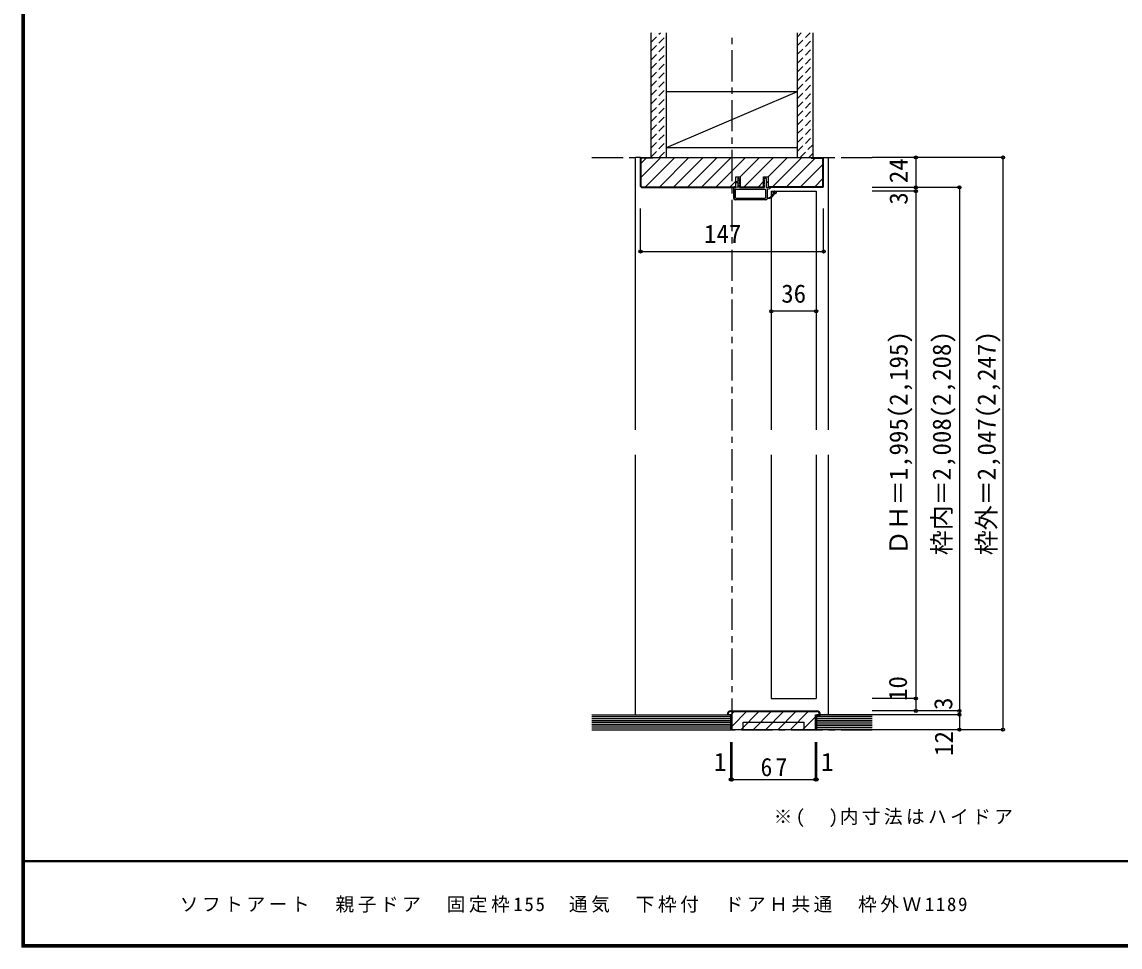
# Model space of a CAD drawing. Units: millimetres at full size, sheet at 1:5. Extents: x -973 to 977, y -718 to 696.
# Drawn here: x -973 to -92, y -701 to 41 of the extents above; entities that cross this region are included whole.
import ezdxf
from ezdxf.enums import TextEntityAlignment as Align

# ---------------------------------------------------------------- set-up
doc = ezdxf.new("R2010")
doc.units = ezdxf.units.MM
doc.header["$LTSCALE"] = 5
doc.header["$PDMODE"] = 32
doc.header["$PDSIZE"] = 2.5
doc.linetypes.add('CHAIN1', pattern=[8, 5, -1, 1, -1])
doc.linetypes.add('DASHED1', pattern=[1.8, 1.2, -0.6])
for name, color, linetype in [('0-0_補助線', 7, 'Continuous'), ('0-1_通り芯', 4, 'CHAIN1'), ('0-3_仕上げ', 7, 'Continuous'), ('0-4_枠', 3, 'Continuous'), ('0-6_扉', 6, 'Continuous'), ('0-A_文字', 7, 'Continuous'), ('0-B_寸法', 7, 'Continuous'), ('0-C_ハッチ', 4, 'DASHED1'), ('F-1_枠', 6, 'Continuous'), ('F-A_文字', 7, 'Continuous')]:
    doc.layers.add(name, color=color, linetype=linetype)
doc.styles.add('ＭＳ ゴシック', font='')
doc.styles.get('ＭＳ ゴシック').set_extended_font_data('MS Gothic')

# ---------------------------------------------------------------- blocks, each defined once
blk = doc.blocks.new('2')
at = {"layer": '0-0_補助線'}
for p, q in [((-9.846, -9.622), (-9.846, 15.078)), ((-8.846, 16.078), (0.354, 16.078)), ((-8.846, 15.878), (0.637, 15.878)), ((-8.446, 14.378), (-8.446, -8.922)), ((-8.146, 14.678), (-1.546, 14.678)), ((-1.246, 14.378), (-1.246, -8.922)), ((0.154, 11.653), (2.154, 11.653)), ((0.154, 11.653), (0.154, -8.497)), ((2.154, 10.953), (2.154, 11.653)), ((3.154, 11.653), (2.512, 10.83)), ((3.154, 11.653), (6.154, 11.653)), ((4.154, 13.753), (4.154, 13.053)), ((5.154, 13.053), (4.512, 13.876)), ((7.154, 13.053), (5.154, 13.053)), ((6.154, 10.953), (6.154, 11.653)), ((7.558, 12.258), (6.516, 10.835)), ((0.154, -8.497), (2.154, -8.497)), ((2.154, -7.797), (2.154, -8.497)), ((3.154, -8.497), (2.512, -7.674)), ((3.154, -8.497), (6.154, -8.497)), ((6.154, -7.797), (6.154, -8.497)), ((7.558, -9.101), (6.516, -7.679)), ((-1.48, -10.622), (-8.846, -10.622)), ((-1.546, -9.222), (-8.146, -9.222)), ((-1.189, -10.85), (-0.732, -12.694)), ((0.354, -12.922), (-0.441, -12.922)), ((4.154, -9.897), (0.154, -9.897)), ((0.154, -9.897), (0.154, -10.622)), ((0.154, -10.622), (0.645, -12.548)), ((4.154, -10.597), (4.154, -9.897)), ((5.154, -9.897), (4.512, -10.72)), ((7.154, -9.897), (5.154, -9.897))]:
    blk.add_line(p, q, dxfattribs=at)
for points in [[(-9.646, 15.078), (-9.646, -9.622), (-9.846, -9.622)], [(4.154, 13.053), (0.154, 13.053), (0.649, 15.723)]]:
    blk.add_lwpolyline(points, dxfattribs=at)
for centre, radius, start, end in [((-8.846, 15.078), 1, 90, 180), ((-8.846, 15.078), 0.8, 90, 180), ((-8.146, 14.378), 0.3, 90, 180), ((-1.546, 14.378), 0.3, 0, 90), ((0.354, 15.778), 0.3, 349.49875, 90), ((2.354, 10.953), 0.2, 180, 322.03043), ((4.354, 13.753), 0.2, 37.96957, 180), ((6.354, 10.953), 0.2, 180, 323.78053), ((7.154, 12.553), 0.5, 323.78053, 90), ((2.354, -7.797), 0.2, 37.96957, 180), ((6.354, -7.797), 0.2, 36.21947, 180), ((-8.846, -9.622), 1, 180, 270), ((-2.846, -10.72), 6, 179.06153, 259.29815), ((-8.146, -8.922), 0.3, 180, 270), ((-2.846, -10.72), 5.3, 178.93757, 259.29815), ((-3.896, -16.272), 0.35, 259.29815, 79.29815), ((-1.546, -8.922), 0.3, 270, 0), ((-1.48, -10.922), 0.3, 13.9282, 90), ((-0.441, -12.622), 0.3, 193.9282, 270), ((0.354, -12.622), 0.3, 270, 14.29438), ((4.354, -10.597), 0.2, 180, 322.03043), ((7.154, -9.397), 0.5, 270, 36.21947)]:
    blk.add_arc(centre, radius, start, end, dxfattribs=at)
blk.add_point((-3.896, -16.622), dxfattribs=at)

msp = doc.modelspace()

# ---------------------------------------------------------------- linework, layer by layer
at = {"layer": '0-1_通り芯'}
for p, q in [((-403.347, -526.5), (-403.347, 32.5)), ((-515.847, -67.5), (-290.847, -67.5)), ((-515.847, -526.5), (-288.49, -526.5))]:
    msp.add_line(p, q, dxfattribs=at)
at = {"layer": '0-3_仕上げ', "color": 2}
for p, q in [((-468.347, -67.5), (-468.347, 32.5)), ((-455.847, -67.5), (-455.847, 32.5)), ((-350.847, -67.5), (-350.847, 32.5)), ((-338.347, -67.5), (-338.347, 32.5)), ((-515.847, -514.5), (-404.347, -514.5)), ((-404.347, -526.5), (-404.347, -514.5)), ((-335.347, -526.5), (-335.347, -514.5)), ((-290.847, -514.5), (-335.347, -514.5)), ((-515.847, -526.5), (-404.347, -526.5)), ((-290.847, -526.5), (-335.347, -526.5))]:
    msp.add_line(p, q, dxfattribs=at)
at = {"layer": '0-3_仕上げ'}
for p, q in [((-455.847, -59.5), (-350.847, -14.5)), ((-515.847, -516), (-404.347, -516)), ((-515.847, -517.5), (-404.347, -517.5)), ((-515.847, -519), (-404.347, -519)), ((-290.847, -516), (-335.347, -516)), ((-290.847, -517.5), (-335.347, -517.5)), ((-290.847, -519), (-335.347, -519)), ((-515.847, -520.5), (-404.347, -520.5)), ((-515.847, -522), (-404.347, -522)), ((-515.847, -523.5), (-404.347, -523.5)), ((-515.847, -525), (-404.347, -525)), ((-290.847, -520.5), (-335.347, -520.5)), ((-290.847, -522), (-335.347, -522)), ((-290.847, -523.5), (-335.347, -523.5)), ((-290.847, -525), (-335.347, -525))]:
    msp.add_line(p, q, dxfattribs=at)
at = {"layer": '0-3_仕上げ', "color": 3}
for p, q in [((-455.847, -14.5), (-350.847, -14.5)), ((-455.847, -59.5), (-350.847, -59.5))]:
    msp.add_line(p, q, dxfattribs=at)
at = {"layer": '0-4_枠', "color": 4}
for p, q in [((-476.847, -67.5), (-480.847, -67.5)), ((-480.847, -286), (-480.847, -67.5)), ((-329.847, -67.5), (-325.847, -67.5)), ((-325.847, -286), (-325.847, -67.5)), ((-480.847, -514.5), (-480.847, -306)), ((-325.847, -514.5), (-325.847, -306))]:
    msp.add_line(p, q, dxfattribs=at)
at = {"layer": '0-4_枠'}
for p, q in [((-476.847, -67.5), (-329.847, -67.5)), ((-476.347, -90.586), (-476.347, -68)), ((-466.847, -68), (-476.347, -68)), ((-466.847, -67.5), (-466.847, -68)), ((-339.847, -68), (-339.847, -67.5)), ((-339.847, -68), (-330.347, -68)), ((-330.347, -90.586), (-330.347, -68)), ((-400.347, -83), (-396.647, -83)), ((-400.347, -91.5), (-400.347, -83)), ((-396.647, -91.5), (-396.647, -83)), ((-378.047, -91.5), (-378.047, -83)), ((-475.933, -91), (-476.347, -90.586)), ((-476.14, -91.5), (-400.347, -91.5)), ((-475.933, -91), (-400.347, -91)), ((-396.647, -91), (-378.047, -91)), ((-396.647, -91.5), (-378.047, -91.5)), ((-330.761, -91), (-374.347, -91)), ((-330.554, -91.5), (-374.347, -91.5)), ((-330.761, -91), (-330.347, -90.586)), ((-403.347, -514.5), (-407.347, -514.5)), ((-404.347, -511.5), (-335.347, -511.5)), ((-404.347, -512), (-335.347, -512)), ((-403.347, -526.5), (-403.347, -514.5)), ((-336.347, -526.5), (-403.347, -526.5)), ((-345.347, -526.5), (-345.347, -520.5))]:
    msp.add_line(p, q, dxfattribs=at)
for points in [[(-476.14, -91.5), (-476.847, -90.793), (-476.847, -67.5)], [(-330.554, -91.5), (-329.847, -90.793), (-329.847, -67.5)], [(-378.047, -83), (-374.347, -83), (-374.347, -91.5)], [(-336.347, -526.5), (-336.347, -514.5), (-332.347, -514.5)], [(-394.347, -526.5), (-394.347, -520.5), (-345.347, -520.5)]]:
    msp.add_lwpolyline(points, dxfattribs=at)
for centre, radius, start, end in [((-404.347, -514.5), 3, 90, 180), ((-404.347, -514.5), 2.5, 90, 180), ((-335.347, -514.5), 3, 0, 90), ((-335.347, -514.5), 2.5, 0, 90)]:
    msp.add_arc(centre, radius, start, end, dxfattribs=at)
at = {"layer": '0-6_扉'}
for p, q in [((-371.847, -94.5), (-335.847, -94.5)), ((-371.847, -94.5), (-371.847, -286)), ((-335.847, -94.5), (-335.847, -286)), ((-371.847, -306), (-371.847, -501.5)), ((-335.847, -306), (-335.847, -501.5)), ((-371.847, -501.5), (-335.847, -501.5))]:
    msp.add_line(p, q, dxfattribs=at)
at = {"layer": '0-B_寸法', "color": 4}
for p, q in [((-185.847, -67.5), (-290.847, -67.5)), ((-255.847, -67.5), (-255.847, -511.5)), ((-185.847, -67.5), (-185.847, -526.5)), ((-220.847, -91.5), (-290.847, -91.5)), ((-255.847, -94.5), (-290.847, -94.5)), ((-220.847, -91.5), (-220.847, -526.5)), ((-476.847, -142.922), (-476.847, -108.4)), ((-329.847, -142.922), (-329.847, -108.4)), ((-476.847, -142.922), (-329.847, -142.922)), ((-335.847, -190.882), (-371.847, -190.882)), ((-255.847, -501.5), (-290.847, -501.5)), ((-220.847, -511.5), (-290.847, -511.5)), ((-220.847, -514.5), (-290.847, -514.5)), ((-185.847, -526.5), (-290.847, -526.5)), ((-404.347, -566.5), (-404.347, -536.5)), ((-403.347, -566.5), (-403.347, -536.5)), ((-336.347, -566.5), (-336.347, -536.5)), ((-335.347, -566.5), (-335.347, -536.5)), ((-404.347, -566.5), (-403.347, -566.5)), ((-403.347, -566.5), (-336.347, -566.5)), ((-336.347, -566.5), (-335.347, -566.5))]:
    msp.add_line(p, q, dxfattribs=at)
at = {"layer": '0-B_寸法'}
for p in [(-255.847, -67.5), (-185.847, -67.5), (-255.847, -91.5), (-255.847, -94.5), (-220.847, -91.5), (-476.847, -142.922), (-329.847, -142.922), (-371.847, -190.882), (-335.847, -190.882), (-255.847, -501.5), (-255.847, -511.5), (-220.847, -511.5), (-220.847, -514.5), (-220.847, -526.5), (-185.847, -526.5), (-404.347, -566.5), (-403.347, -566.5), (-336.347, -566.5), (-335.347, -566.5)]:
    msp.add_point(p, dxfattribs=at)
at = {"layer": '0-C_ハッチ'}
for p, q in [((-468.347, 32.102), (-467.949, 32.5)), ((-468.347, 25.031), (-460.878, 32.5)), ((-468.347, 17.96), (-455.847, 30.46)), ((-350.847, 22.323), (-340.67, 32.5)), ((-350.847, 29.394), (-347.741, 32.5)), ((-350.847, 15.252), (-338.347, 27.752)), ((-468.347, 10.889), (-455.847, 23.389)), ((-350.847, 8.181), (-338.347, 20.681)), ((-468.347, 3.818), (-455.847, 16.318)), ((-468.347, -3.253), (-455.847, 9.247)), ((-350.847, 1.11), (-338.347, 13.61)), ((-468.347, -10.324), (-455.847, 2.176)), ((-350.847, -5.961), (-338.347, 6.539)), ((-468.347, -17.395), (-455.847, -4.895)), ((-350.847, -13.032), (-338.347, -0.532)), ((-350.847, -20.103), (-338.347, -7.603)), ((-468.347, -24.466), (-455.847, -11.966)), ((-350.847, -27.174), (-338.347, -14.674)), ((-468.347, -31.537), (-455.847, -19.037)), ((-468.347, -38.608), (-455.847, -26.108)), ((-350.847, -34.245), (-338.347, -21.745)), ((-468.347, -45.679), (-455.847, -33.179)), ((-350.847, -41.317), (-338.347, -28.817)), ((-468.347, -52.751), (-455.847, -40.251)), ((-350.847, -48.388), (-338.347, -35.888)), ((-350.847, -55.459), (-338.347, -42.959)), ((-468.347, -59.822), (-455.847, -47.322)), ((-350.847, -62.53), (-338.347, -50.03)), ((-468.347, -66.893), (-455.847, -54.393)), ((-461.883, -67.5), (-455.847, -61.464)), ((-348.746, -67.5), (-338.347, -57.101)), ((-341.675, -67.5), (-338.347, -64.172))]:
    msp.add_line(p, q, dxfattribs=at)
at = {"layer": '0-C_ハッチ', "linetype": 'Continuous'}
for p, q in [((-476.347, -83.306), (-460.541, -67.5)), ((-476.347, -71.992), (-472.355, -68)), ((-472.727, -91), (-449.227, -67.5)), ((-461.414, -91), (-437.914, -67.5)), ((-450.1, -91), (-426.6, -67.5)), ((-438.786, -91), (-415.286, -67.5)), ((-427.472, -91), (-403.972, -67.5)), ((-416.159, -91), (-392.659, -67.5)), ((-396.845, -83), (-381.345, -67.5)), ((-393.531, -91), (-370.031, -67.5)), ((-374.347, -83.13), (-358.717, -67.5)), ((-370.904, -91), (-347.404, -67.5)), ((-359.59, -91), (-336.59, -68)), ((-348.276, -91), (-330.347, -73.071)), ((-404.845, -91), (-400.347, -86.502)), ((-382.217, -91), (-378.047, -86.83)), ((-336.962, -91), (-330.347, -84.385)), ((-404.082, -514.5), (-401.582, -512)), ((-403.347, -523.664), (-391.683, -512)), ((-396.283, -526.5), (-381.783, -512)), ((-386.384, -526.5), (-371.884, -512)), ((-376.484, -526.5), (-361.984, -512)), ((-366.585, -526.5), (-352.085, -512)), ((-356.685, -526.5), (-342.185, -512)), ((-346.786, -526.5), (-336.347, -516.061))]:
    msp.add_line(p, q, dxfattribs=at)
at = {"layer": 'F-1_枠'}
for p, q in [((-973.347, 695.833), (-973.347, -700.833)), ((-972.514, 695.833), (-972.514, -700.833)), ((-971.68, 695.833), (-971.68, -700.833)), ((976.653, -631.667), (-973.347, -631.667)), ((976.653, -632.5), (-973.347, -632.5)), ((976.653, -699.167), (-973.347, -699.167)), ((976.653, -700), (-973.347, -700)), ((976.653, -700.833), (-973.347, -700.833))]:
    msp.add_line(p, q, dxfattribs=at)

# ---------------------------------------------------------------- block references
at = {"layer": '0-0_補助線', "rotation": 90}
msp.add_blockref('2', (-385.769, -91.654), dxfattribs=at)

# ---------------------------------------------------------------- texts
at = {"layer": '0-A_文字', "insert": (-369.908, -604.63), "char_height": 11, "attachment_point": 7, "style": 'ＭＳ ゴシック'}
msp.add_mtext('\\T1.18;※(\u3000)内寸法はハイドア', dxfattribs=at)
at = {"layer": '0-B_寸法', "style": 'ＭＳ ゴシック'}
for s, p in [('24', (-258.063, -88.071)), ('3', (-258.01, -105.385)), ('ＤＨ＝1,995(2,195)', (-258.027, -386.5)), ('枠内＝2,008(2,208)', (-223.347, -386.5)), ('枠外＝2,047(2,247)', (-187.333, -386.5)), ('10', (-258.556, -503.466)), ('3', (-222.131, -510.65)), ('12', (-221.671, -547.553))]:
    msp.add_text(s, height=14.66, rotation=90, dxfattribs=at).set_placement(p, align=Align.BOTTOM_LEFT)
for s, p in [('147', (-425.847, -140.422)), ('36', (-363.847, -188.382)), ('1', (-417.847, -564)), ('1', (-331.847, -564))]:
    msp.add_text(s, height=14.66, dxfattribs=at).set_placement(p, align=Align.BOTTOM_LEFT)
at = {"layer": '0-B_寸法', "insert": (-380.472, -564), "char_height": 14.66, "attachment_point": 7, "style": 'ＭＳ ゴシック'}
msp.add_mtext('\\T1.27;\\W0.95;67', dxfattribs=at)
at = {"layer": 'F-A_文字', "insert": (-846.68, -673.333), "char_height": 11, "attachment_point": 7, "style": 'ＭＳ ゴシック'}
msp.add_mtext('\\T1.19;ソフトアート\u3000親子ドア\u3000固定枠155\u3000通気\u3000下枠付\u3000ドアＨ共通\u3000枠外Ｗ1189', dxfattribs=at)

doc.saveas('drawing.dxf')
